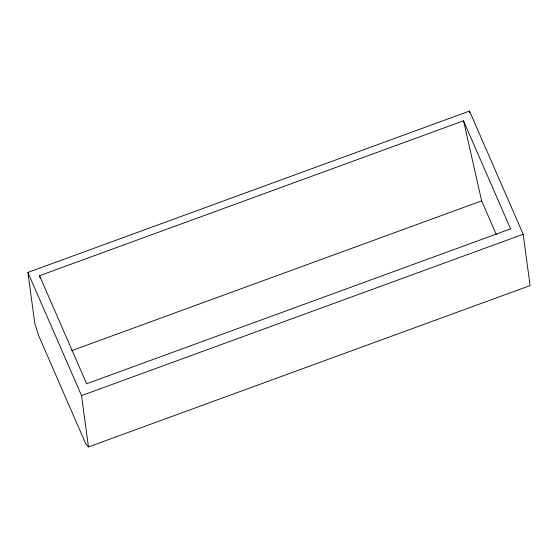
<?xml version="1.0" encoding="UTF-8"?>
<svg xmlns="http://www.w3.org/2000/svg" width="558" height="558" viewBox="0 0 558 558"><rect width="100%" height="100%" fill="white"/><g stroke="black" fill="none" stroke-linecap="round" stroke-linejoin="round"><path stroke-width="0.84" d="M27.9 272.423L469.529 111.063L523.16 234.269L530.1 285.577L88.471 446.937L85.723 443.694L38.795 335.895L34.84 323.731L27.9 272.423L81.531 395.622L88.471 446.937M39.562 275.701L463.531 120.8L510.577 228.871L86.609 383.771L39.562 275.701L40.134 278.226M71.598 350.682L481.645 200.866L463.531 120.8M81.531 395.622L523.16 234.269M481.645 200.866L496.432 234.827M469.529 111.063L469.759 112.779"/></g></svg>
